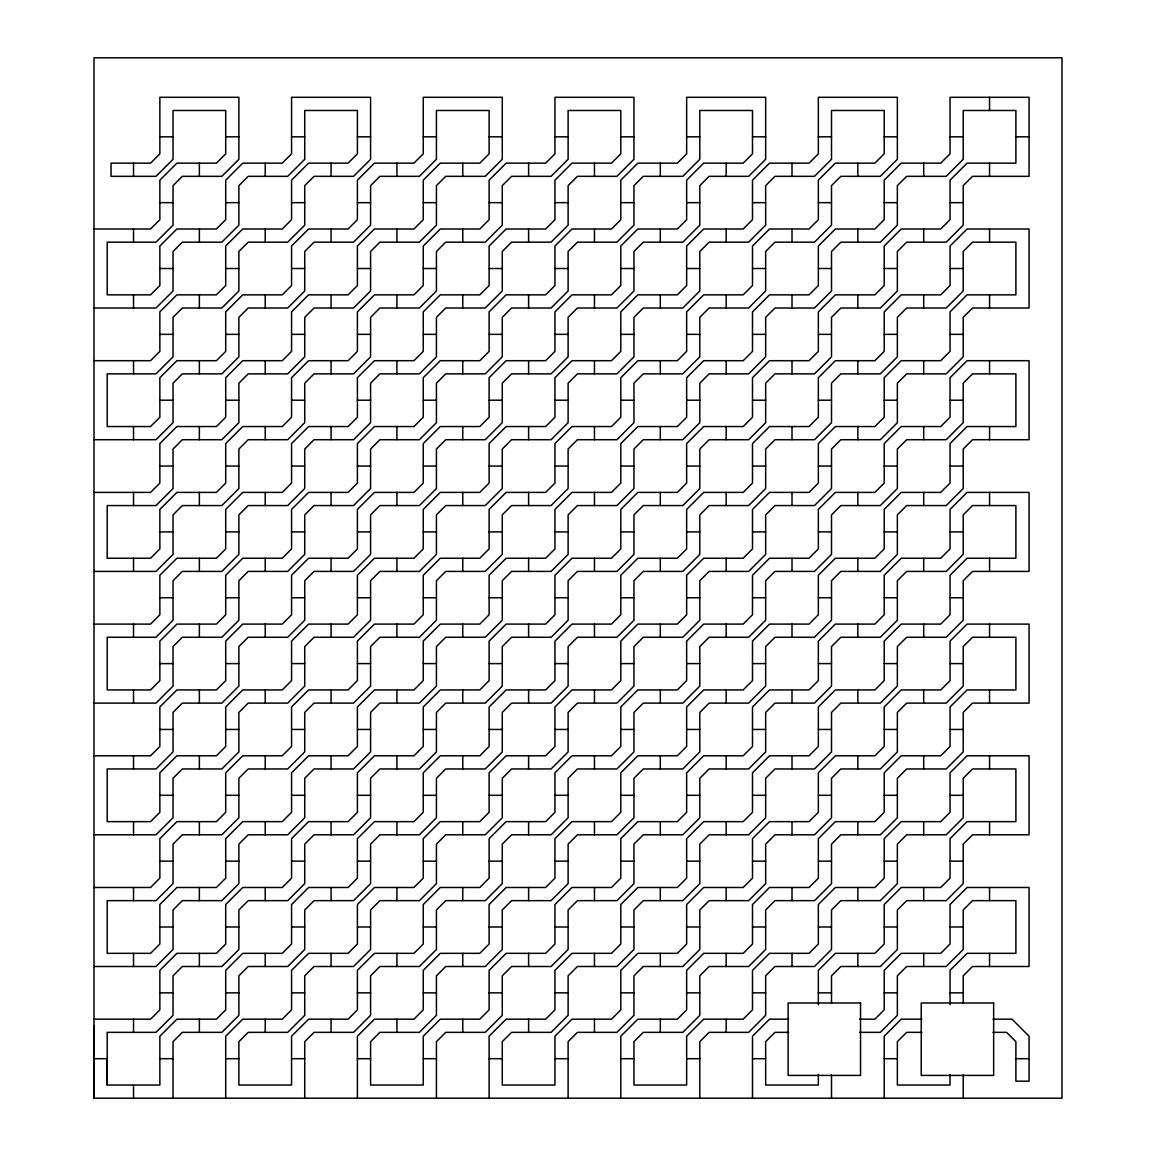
<?xml version="1.0" encoding="UTF-8"?>
<svg xmlns="http://www.w3.org/2000/svg" width="1156" height="1156" viewBox="0 0 1156 1156"><rect width="100%" height="100%" fill="white"/><g stroke="black" fill="none" stroke-linecap="round" stroke-linejoin="round"><path stroke-width="1.5" d="M94.012 1098.2L94.012 57.8L1061.988 57.8L1061.988 1098.2L94.012 1098.2L94.012 1025.762M831.511 1003.22L831.511 975.823L840.831 966.503L880.337 966.503L897.359 949.481L897.359 909.974L906.68 900.654L946.186 900.654L963.208 883.632L963.208 844.126L972.528 834.805L1029.057 834.805L1029.057 755.793L967.066 755.793L950.044 772.815L950.044 812.321L940.724 821.641L901.218 821.641L884.196 838.664L884.196 878.17L874.875 887.49L835.369 887.49L818.347 904.512L818.347 944.019L809.027 953.339L769.52 953.339L752.498 970.361L752.498 1009.867L743.178 1019.187L703.672 1019.187L686.65 1036.21L686.65 1085.036L633.965 1085.036L633.965 1041.657L643.285 1032.351L682.791 1032.351L699.814 1015.329L699.814 975.823L709.134 966.503L748.64 966.503L765.662 949.481L765.662 909.974L774.982 900.654L814.489 900.654L831.511 883.632L831.511 844.126L840.831 834.805L880.337 834.805L897.359 817.783L897.359 778.277L906.68 768.957L946.186 768.957L963.208 751.935L963.208 712.428L972.528 703.108L1029.057 703.108L1029.057 624.096L967.066 624.096L950.044 641.118L950.044 680.624L940.724 689.944L901.218 689.944L884.196 706.966L884.196 746.473L874.875 755.793L835.369 755.793L818.347 772.815L818.347 812.321L809.027 821.641L769.52 821.641L752.498 838.664L752.498 878.17L743.178 887.49L703.672 887.49L686.65 904.512L686.65 944.019L677.344 953.339L637.823 953.339L620.801 970.361L620.801 1009.867L611.495 1019.187L571.974 1019.187L554.952 1036.21L554.952 1085.036L502.268 1085.036L502.268 1041.657L511.588 1032.351L551.094 1032.351L568.116 1015.329L568.116 975.823L577.436 966.503L616.943 966.503L633.965 949.481L633.965 909.974L643.285 900.654L682.791 900.654L699.814 883.632L699.814 844.126L709.134 834.805L748.64 834.805L765.662 817.783L765.662 778.277L774.982 768.957L814.489 768.957L831.511 751.935L831.511 712.428L840.831 703.108L880.337 703.108L897.359 686.086L897.359 646.58L906.68 637.259L946.186 637.259L963.208 620.237L963.208 580.731L972.528 571.411L1029.057 571.411L1029.057 492.398L967.066 492.398L950.044 509.42L950.044 548.927L940.724 558.247L901.218 558.247L884.196 575.269L884.196 614.775L874.875 624.096L835.369 624.096L818.347 641.118L818.347 680.624L809.027 689.944L769.52 689.944L752.498 706.966L752.498 746.473L743.178 755.793L703.672 755.793L686.65 772.815L686.65 812.321L677.344 821.641L637.823 821.641L620.801 838.664L620.801 878.17L611.495 887.49L571.974 887.49L554.952 904.512L554.952 944.019L545.646 953.339L506.126 953.339L489.104 970.361L489.104 1009.867L479.798 1019.187L440.277 1019.187L423.255 1036.21L423.255 1085.036L370.585 1085.036L370.585 1041.657L379.89 1032.351L419.397 1032.351L436.433 1015.329L436.433 975.823L445.739 966.503L485.245 966.503L502.268 949.481L502.268 909.974L511.588 900.654L551.094 900.654L568.116 883.632L568.116 844.126L577.436 834.805L616.943 834.805L633.965 817.783L633.965 778.277L643.285 768.957L682.791 768.957L699.814 751.935L699.814 712.428L709.134 703.108L748.64 703.108L765.662 686.086L765.662 646.58L774.982 637.259L814.489 637.259L831.511 620.237L831.511 580.731L840.831 571.411L880.337 571.411L897.359 554.389L897.359 514.882L906.68 505.562L946.186 505.562L963.208 488.54L963.208 449.034L972.528 439.714L1029.057 439.714L1029.057 360.701L967.066 360.701L950.044 377.723L950.044 417.244L940.724 426.55L901.218 426.55L884.196 443.572L884.196 483.078L874.875 492.398L835.369 492.398L818.347 509.42L818.347 548.927L809.027 558.247L769.52 558.247L752.498 575.269L752.498 614.775L743.178 624.096L703.672 624.096L686.65 641.118L686.65 680.624L677.344 689.944L637.823 689.944L620.801 706.966L620.801 746.473L611.495 755.793L571.974 755.793L554.952 772.815L554.952 812.321L545.646 821.641L506.126 821.641L489.104 838.664L489.104 878.17L479.798 887.49L440.277 887.49L423.255 904.512L423.255 944.019L413.949 953.339L374.443 953.339L357.406 970.361L357.406 1009.867L348.101 1019.187L308.594 1019.187L291.558 1036.21L291.558 1085.036L238.887 1085.036L238.887 1041.657L248.193 1032.351L287.7 1032.351L304.736 1015.329L304.736 975.823L314.042 966.503L353.548 966.503L370.585 949.481L370.585 909.974L379.89 900.654L419.397 900.654L436.433 883.632L436.433 844.126L445.739 834.805L485.245 834.805L502.268 817.783L502.268 778.277L511.588 768.957L551.094 768.957L568.116 751.935L568.116 712.428L577.436 703.108L616.943 703.108L633.965 686.086L633.965 646.58L643.285 637.259L682.791 637.259L699.814 620.237L699.814 580.731L709.134 571.411L748.64 571.411L765.662 554.389L765.662 514.882L774.982 505.562L814.489 505.562L831.511 488.54L831.511 449.034L840.831 439.714L880.337 439.714L897.359 422.691L897.359 383.185L906.68 373.865L946.186 373.865L963.208 356.843L963.208 317.336L972.528 308.016L1029.057 308.016L1029.057 229.004L967.066 229.004L950.044 246.026L950.044 285.546L940.724 294.852L901.218 294.852L884.196 311.874L884.196 351.395L874.875 360.701L835.369 360.701L818.347 377.723L818.347 417.244L809.027 426.55L769.52 426.55L752.498 443.572L752.498 483.078L743.178 492.398L703.672 492.398L686.65 509.42L686.65 548.927L677.344 558.247L637.823 558.247L620.801 575.269L620.801 614.775L611.495 624.096L571.974 624.096L554.952 641.118L554.952 680.624L545.646 689.944L506.126 689.944L489.104 706.966L489.104 746.473L479.798 755.793L440.277 755.793L423.255 772.815L423.255 812.321L413.949 821.641L374.443 821.641L357.406 838.664L357.406 878.17L348.101 887.49L308.594 887.49L291.558 904.512L291.558 944.019L282.252 953.339L242.746 953.339L225.709 970.361L225.709 1009.867L216.403 1019.187L176.897 1019.187L159.86 1036.21L159.86 1085.036L107.19 1085.036L107.19 1058.694L94.012 1058.694M173.039 1098.2L173.039 1041.657L182.345 1032.351L221.851 1032.351L238.887 1015.329L238.887 975.823L248.193 966.503L287.7 966.503L304.736 949.481L304.736 909.974L314.042 900.654L353.548 900.654L370.585 883.632L370.585 844.126L379.89 834.805L419.397 834.805L436.433 817.783L436.433 778.277L445.739 768.957L485.245 768.957L502.268 751.935L502.268 712.428L511.588 703.108L551.094 703.108L568.116 686.086L568.116 646.58L577.436 637.259L616.943 637.259L633.965 620.237L633.965 580.731L643.285 571.411L682.791 571.411L699.814 554.389L699.814 514.882L709.134 505.562L748.64 505.562L765.662 488.54L765.662 449.034L774.982 439.714L814.489 439.714L831.511 422.691L831.511 383.185L840.831 373.865L880.337 373.865L897.359 356.843L897.359 317.336L906.68 308.016L946.186 308.016L963.208 290.994L963.208 251.488L972.528 242.168L1015.893 242.168L1015.893 294.852L967.066 294.852L950.044 311.874L950.044 351.395L940.724 360.701L901.218 360.701L884.196 377.723L884.196 417.244L874.875 426.55L835.369 426.55L818.347 443.572L818.347 483.078L809.027 492.398L769.52 492.398L752.498 509.42L752.498 548.927L743.178 558.247L703.672 558.247L686.65 575.269L686.65 614.775L677.344 624.096L637.823 624.096L620.801 641.118L620.801 680.624L611.495 689.944L571.974 689.944L554.952 706.966L554.952 746.473L545.646 755.793L506.126 755.793L489.104 772.815L489.104 812.321L479.798 821.641L440.277 821.641L423.255 838.664L423.255 878.17L413.949 887.49L374.443 887.49L357.406 904.512L357.406 944.019L348.101 953.339L308.594 953.339L291.558 970.361L291.558 1009.867L282.252 1019.187L242.746 1019.187L225.709 1036.21L225.709 1098.2M304.736 1098.2L304.736 1041.657L314.042 1032.351L353.548 1032.351L370.585 1015.329L370.585 975.823L379.89 966.503L419.397 966.503L436.433 949.481L436.433 909.974L445.739 900.654L485.245 900.654L502.268 883.632L502.268 844.126L511.588 834.805L551.094 834.805L568.116 817.783L568.116 778.277L577.436 768.957L616.943 768.957L633.965 751.935L633.965 712.428L643.285 703.108L682.791 703.108L699.814 686.086L699.814 646.58L709.134 637.259L748.64 637.259L765.662 620.237L765.662 580.731L774.982 571.411L814.489 571.411L831.511 554.389L831.511 514.882L840.831 505.562L880.337 505.562L897.359 488.54L897.359 449.034L906.68 439.714L946.186 439.714L963.208 422.691L963.208 383.185L972.528 373.865L1015.893 373.865L1015.893 426.55L967.066 426.55L950.044 443.572L950.044 483.078L940.724 492.398L901.218 492.398L884.196 509.42L884.196 548.927L874.875 558.247L835.369 558.247L818.347 575.269L818.347 614.775L809.027 624.096L769.52 624.096L752.498 641.118L752.498 680.624L743.178 689.944L703.672 689.944L686.65 706.966L686.65 746.473L677.344 755.793L637.823 755.793L620.801 772.815L620.801 812.321L611.495 821.641L571.974 821.641L554.952 838.664L554.952 878.17L545.646 887.49L506.126 887.49L489.104 904.512L489.104 944.019L479.798 953.339L440.277 953.339L423.255 970.361L423.255 1009.867L413.949 1019.187L374.443 1019.187L357.406 1036.21L357.406 1098.2M436.433 1098.2L436.433 1041.657L445.739 1032.351L485.245 1032.351L502.268 1015.329L502.268 975.823L511.588 966.503L551.094 966.503L568.116 949.481L568.116 909.974L577.436 900.654L616.943 900.654L633.965 883.632L633.965 844.126L643.285 834.805L682.791 834.805L699.814 817.783L699.814 778.277L709.134 768.957L748.64 768.957L765.662 751.935L765.662 712.428L774.982 703.108L814.489 703.108L831.511 686.086L831.511 646.58L840.831 637.259L880.337 637.259L897.359 620.237L897.359 580.731L906.68 571.411L946.186 571.411L963.208 554.389L963.208 514.882L972.528 505.562L1015.893 505.562L1015.893 558.247L967.066 558.247L950.044 575.269L950.044 614.775L940.724 624.096L901.218 624.096L884.196 641.118L884.196 680.624L874.875 689.944L835.369 689.944L818.347 706.966L818.347 746.473L809.027 755.793L769.52 755.793L752.498 772.815L752.498 812.321L743.178 821.641L703.672 821.641L686.65 838.664L686.65 878.17L677.344 887.49L637.823 887.49L620.801 904.512L620.801 944.019L611.495 953.339L571.974 953.339L554.952 970.361L554.952 1009.867L545.646 1019.187L506.126 1019.187L489.104 1036.21L489.104 1098.2M568.116 1098.2L568.116 1041.657L577.436 1032.351L616.943 1032.351L633.965 1015.329L633.965 975.823L643.285 966.503L682.791 966.503L699.814 949.481L699.814 909.974L709.134 900.654L748.64 900.654L765.662 883.632L765.662 844.126L774.982 834.805L814.489 834.805L831.511 817.783L831.511 778.277L840.831 768.957L880.337 768.957L897.359 751.935L897.359 712.428L906.68 703.108L946.186 703.108L963.208 686.086L963.208 646.58L972.528 637.259L1015.893 637.259L1015.893 689.944L967.066 689.944L950.044 706.966L950.044 746.473L940.724 755.793L901.218 755.793L884.196 772.815L884.196 812.321L874.875 821.641L835.369 821.641L818.347 838.664L818.347 878.17L809.027 887.49L769.52 887.49L752.498 904.512L752.498 944.019L743.178 953.339L703.672 953.339L686.65 970.361L686.65 1009.867L677.344 1019.187L637.823 1019.187L620.801 1036.21L620.801 1098.2M699.814 1098.2L699.814 1041.657L709.134 1032.351L748.64 1032.351L765.662 1015.329L765.662 975.823L774.982 966.503L814.489 966.503L831.511 949.481L831.511 909.974L840.831 900.654L880.337 900.654L897.359 883.632L897.359 844.126L906.68 834.805L946.186 834.805L963.208 817.783L963.208 778.277L972.528 768.957L1015.893 768.957L1015.893 821.641L967.066 821.641L950.044 838.664L950.044 878.17L940.724 887.49L901.218 887.49L884.196 904.512L884.196 944.019L874.875 953.339L835.369 953.339L818.347 970.361L818.347 1004.766M752.498 1098.2L752.498 1036.21L769.52 1019.187L788.551 1019.187M788.594 1032.351L774.982 1032.351L765.662 1041.657L765.662 1085.036L818.347 1085.036L818.347 1074.488M831.511 1098.2L831.511 1074.849M884.196 1098.2L884.196 1036.21L901.218 1019.187L921.968 1019.187M921.997 1032.351L906.68 1032.351L897.359 1041.657L897.359 1085.036L950.044 1085.036L950.044 1074.488M963.208 1098.2L963.208 1074.849M159.86 136.813L173.039 136.813M225.709 136.813L238.887 136.813M291.558 136.813L304.736 136.813M357.406 136.813L370.585 136.813M423.255 136.813L436.433 136.813M489.104 136.813L502.268 136.813M554.952 136.813L568.116 136.813M620.801 136.813L633.965 136.813M686.65 136.813L699.814 136.813M752.498 136.813L765.662 136.813M818.347 136.813L831.511 136.813M884.196 136.813L897.359 136.813M950.044 136.813L963.208 136.813M1015.893 136.813L1029.057 136.813M159.86 202.661L173.039 202.661M225.709 202.661L238.887 202.661M291.558 202.661L304.736 202.661M357.406 202.661L370.585 202.661M423.255 202.661L436.433 202.661M489.104 202.661L502.268 202.661M554.952 202.661L568.116 202.661M620.801 202.661L633.965 202.661M686.65 202.661L699.814 202.661M752.498 202.661L765.662 202.661M818.347 202.661L831.511 202.661M884.196 202.661L897.359 202.661M950.044 202.661L963.208 202.661M94.012 229.004L150.555 229.004L159.86 219.698L159.86 180.177L176.897 163.155L216.403 163.155L225.709 153.849L225.709 110.485L173.039 110.485L173.039 159.297L156.002 176.333L111.048 176.333L111.048 163.155L150.555 163.155L159.86 153.849L159.86 97.306L238.887 97.306L238.887 159.297L221.851 176.333L182.345 176.333L173.039 185.639L173.039 225.145L156.002 242.168L107.19 242.168L107.19 294.852L150.555 294.852L159.86 285.546L159.86 246.026L176.897 229.004L216.403 229.004L225.709 219.698L225.709 180.177L242.746 163.155L282.252 163.155L291.558 153.849L291.558 97.306L370.585 97.306L370.585 159.297L353.548 176.333L314.042 176.333L304.736 185.639L304.736 225.145L287.7 242.168L248.193 242.168L238.887 251.488L238.887 290.994L221.851 308.016L182.345 308.016L173.039 317.336L173.039 356.843L156.002 373.865L107.19 373.865L107.19 426.55L150.555 426.55L159.86 417.244L159.86 377.723L176.897 360.701L216.403 360.701L225.709 351.395L225.709 311.874L242.746 294.852L282.252 294.852L291.558 285.546L291.558 246.026L308.594 229.004L348.101 229.004L357.406 219.698L357.406 180.177L374.443 163.155L413.949 163.155L423.255 153.849L423.255 97.306L502.268 97.306L502.268 159.297L485.245 176.333L445.739 176.333L436.433 185.639L436.433 225.145L419.397 242.168L379.89 242.168L370.585 251.488L370.585 290.994L353.548 308.016L314.042 308.016L304.736 317.336L304.736 356.843L287.7 373.865L248.193 373.865L238.887 383.185L238.887 422.691L221.851 439.714L182.345 439.714L173.039 449.034L173.039 488.54L156.002 505.562L107.19 505.562L107.19 558.247L150.555 558.247L159.86 548.927L159.86 509.42L176.897 492.398L216.403 492.398L225.709 483.078L225.709 443.572L242.746 426.55L282.252 426.55L291.558 417.244L291.558 377.723L308.594 360.701L348.101 360.701L357.406 351.395L357.406 311.874L374.443 294.852L413.949 294.852L423.255 285.546L423.255 246.026L440.277 229.004L479.798 229.004L489.104 219.698L489.104 180.177L506.126 163.155L545.646 163.155L554.952 153.849L554.952 97.306L633.965 97.306L633.965 159.297L616.943 176.333L577.436 176.333L568.116 185.639L568.116 225.145L551.094 242.168L511.588 242.168L502.268 251.488L502.268 290.994L485.245 308.016L445.739 308.016L436.433 317.336L436.433 356.843L419.397 373.865L379.89 373.865L370.585 383.185L370.585 422.691L353.548 439.714L314.042 439.714L304.736 449.034L304.736 488.54L287.7 505.562L248.193 505.562L238.887 514.882L238.887 554.389L221.851 571.411L182.345 571.411L173.039 580.731L173.039 620.237L156.002 637.259L107.19 637.259L107.19 689.944L150.555 689.944L159.86 680.624L159.86 641.118L176.897 624.096L216.403 624.096L225.709 614.775L225.709 575.269L242.746 558.247L282.252 558.247L291.558 548.927L291.558 509.42L308.594 492.398L348.101 492.398L357.406 483.078L357.406 443.572L374.443 426.55L413.949 426.55L423.255 417.244L423.255 377.723L440.277 360.701L479.798 360.701L489.104 351.395L489.104 311.874L506.126 294.852L545.646 294.852L554.952 285.546L554.952 246.026L571.974 229.004L611.495 229.004L620.801 219.698L620.801 180.177L637.823 163.155L677.344 163.155L686.65 153.849L686.65 97.306L765.662 97.306L765.662 159.297L748.64 176.333L709.134 176.333L699.814 185.639L699.814 225.145L682.791 242.168L643.285 242.168L633.965 251.488L633.965 290.994L616.943 308.016L577.436 308.016L568.116 317.336L568.116 356.843L551.094 373.865L511.588 373.865L502.268 383.185L502.268 422.691L485.245 439.714L445.739 439.714L436.433 449.034L436.433 488.54L419.397 505.562L379.89 505.562L370.585 514.882L370.585 554.389L353.548 571.411L314.042 571.411L304.736 580.731L304.736 620.237L287.7 637.259L248.193 637.259L238.887 646.58L238.887 686.086L221.851 703.108L182.345 703.108L173.039 712.428L173.039 751.935L156.002 768.957L107.19 768.957L107.19 821.641L150.555 821.641L159.86 812.321L159.86 772.815L176.897 755.793L216.403 755.793L225.709 746.473L225.709 706.966L242.746 689.944L282.252 689.944L291.558 680.624L291.558 641.118L308.594 624.096L348.101 624.096L357.406 614.775L357.406 575.269L374.443 558.247L413.949 558.247L423.255 548.927L423.255 509.42L440.277 492.398L479.798 492.398L489.104 483.078L489.104 443.572L506.126 426.55L545.646 426.55L554.952 417.244L554.952 377.723L571.974 360.701L611.495 360.701L620.801 351.395L620.801 311.874L637.823 294.852L677.344 294.852L686.65 285.546L686.65 246.026L703.672 229.004L743.178 229.004L752.498 219.698L752.498 180.177L769.52 163.155L809.027 163.155L818.347 153.849L818.347 97.306L897.359 97.306L897.359 159.297L880.337 176.333L840.831 176.333L831.511 185.639L831.511 225.145L814.489 242.168L774.982 242.168L765.662 251.488L765.662 290.994L748.64 308.016L709.134 308.016L699.814 317.336L699.814 356.843L682.791 373.865L643.285 373.865L633.965 383.185L633.965 422.691L616.943 439.714L577.436 439.714L568.116 449.034L568.116 488.54L551.094 505.562L511.588 505.562L502.268 514.882L502.268 554.389L485.245 571.411L445.739 571.411L436.433 580.731L436.433 620.237L419.397 637.259L379.89 637.259L370.585 646.58L370.585 686.086L353.548 703.108L314.042 703.108L304.736 712.428L304.736 751.935L287.7 768.957L248.193 768.957L238.887 778.277L238.887 817.783L221.851 834.805L182.345 834.805L173.039 844.126L173.039 883.632L156.002 900.654L107.19 900.654L107.19 953.339L150.555 953.339L159.86 944.019L159.86 904.512L176.897 887.49L216.403 887.49L225.709 878.17L225.709 838.664L242.746 821.641L282.252 821.641L291.558 812.321L291.558 772.815L308.594 755.793L348.101 755.793L357.406 746.473L357.406 706.966L374.443 689.944L413.949 689.944L423.255 680.624L423.255 641.118L440.277 624.096L479.798 624.096L489.104 614.775L489.104 575.269L506.126 558.247L545.646 558.247L554.952 548.927L554.952 509.42L571.974 492.398L611.495 492.398L620.801 483.078L620.801 443.572L637.823 426.55L677.344 426.55L686.65 417.244L686.65 377.723L703.672 360.701L743.178 360.701L752.498 351.395L752.498 311.874L769.52 294.852L809.027 294.852L818.347 285.546L818.347 246.026L835.369 229.004L874.875 229.004L884.196 219.698L884.196 180.177L901.218 163.155L940.724 163.155L950.044 153.849L950.044 97.306L1029.057 97.306L1029.057 176.333L972.528 176.333L963.208 185.639L963.208 225.145L946.186 242.168L906.68 242.168L897.359 251.488L897.359 290.994L880.337 308.016L840.831 308.016L831.511 317.336L831.511 356.843L814.489 373.865L774.982 373.865L765.662 383.185L765.662 422.691L748.64 439.714L709.134 439.714L699.814 449.034L699.814 488.54L682.791 505.562L643.285 505.562L633.965 514.882L633.965 554.389L616.943 571.411L577.436 571.411L568.116 580.731L568.116 620.237L551.094 637.259L511.588 637.259L502.268 646.58L502.268 686.086L485.245 703.108L445.739 703.108L436.433 712.428L436.433 751.935L419.397 768.957L379.89 768.957L370.585 778.277L370.585 817.783L353.548 834.805L314.042 834.805L304.736 844.126L304.736 883.632L287.7 900.654L248.193 900.654L238.887 909.974L238.887 949.481L221.851 966.503L182.345 966.503L173.039 975.823L173.039 1015.329L156.002 1032.351L107.19 1032.351L107.19 1085.036M159.86 268.51L173.039 268.51M225.709 268.51L238.887 268.51M291.558 268.51L304.736 268.51M357.406 268.51L370.585 268.51M423.255 268.51L436.433 268.51M489.104 268.51L502.268 268.51M554.952 268.51L568.116 268.51M620.801 268.51L633.965 268.51M686.65 268.51L699.814 268.51M752.498 268.51L765.662 268.51M818.347 268.51L831.511 268.51M884.196 268.51L897.359 268.51M950.044 268.51L963.208 268.51M94.012 308.016L156.002 308.016L173.039 290.994L173.039 251.488L182.345 242.168L221.851 242.168L238.887 225.145L238.887 185.639L248.193 176.333L287.7 176.333L304.736 159.297L304.736 110.485L357.406 110.485L357.406 153.849L348.101 163.155L308.594 163.155L291.558 180.177L291.558 219.698L282.252 229.004L242.746 229.004L225.709 246.026L225.709 285.546L216.403 294.852L176.897 294.852L159.86 311.874L159.86 351.395L150.555 360.701L94.012 360.701M159.86 334.359L173.039 334.359M225.709 334.359L238.887 334.359M291.558 334.359L304.736 334.359M357.406 334.359L370.585 334.359M423.255 334.359L436.433 334.359M489.104 334.359L502.268 334.359M554.952 334.359L568.116 334.359M620.801 334.359L633.965 334.359M686.65 334.359L699.814 334.359M752.498 334.359L765.662 334.359M818.347 334.359L831.511 334.359M884.196 334.359L897.359 334.359M950.044 334.359L963.208 334.359M159.86 400.207L173.039 400.207M225.709 400.207L238.887 400.207M291.558 400.207L304.736 400.207M357.406 400.207L370.585 400.207M423.255 400.207L436.433 400.207M489.104 400.207L502.268 400.207M554.952 400.207L568.116 400.207M620.801 400.207L633.965 400.207M686.65 400.207L699.814 400.207M752.498 400.207L765.662 400.207M818.347 400.207L831.511 400.207M884.196 400.207L897.359 400.207M950.044 400.207L963.208 400.207M94.012 439.714L156.002 439.714L173.039 422.691L173.039 383.185L182.345 373.865L221.851 373.865L238.887 356.843L238.887 317.336L248.193 308.016L287.7 308.016L304.736 290.994L304.736 251.488L314.042 242.168L353.548 242.168L370.585 225.145L370.585 185.639L379.89 176.333L419.397 176.333L436.433 159.297L436.433 110.485L489.104 110.485L489.104 153.849L479.798 163.155L440.277 163.155L423.255 180.177L423.255 219.698L413.949 229.004L374.443 229.004L357.406 246.026L357.406 285.546L348.101 294.852L308.594 294.852L291.558 311.874L291.558 351.395L282.252 360.701L242.746 360.701L225.709 377.723L225.709 417.244L216.403 426.55L176.897 426.55L159.86 443.572L159.86 483.078L150.555 492.398L94.012 492.398M159.86 466.056L173.039 466.056M225.709 466.056L238.887 466.056M291.558 466.056L304.736 466.056M357.406 466.056L370.585 466.056M423.255 466.056L436.433 466.056M489.104 466.056L502.268 466.056M554.952 466.056L568.116 466.056M620.801 466.056L633.965 466.056M686.65 466.056L699.814 466.056M752.498 466.056L765.662 466.056M818.347 466.056L831.511 466.056M884.196 466.056L897.359 466.056M950.044 466.056L963.208 466.056M159.86 531.905L173.039 531.905M225.709 531.905L238.887 531.905M291.558 531.905L304.736 531.905M357.406 531.905L370.585 531.905M423.255 531.905L436.433 531.905M489.104 531.905L502.268 531.905M554.952 531.905L568.116 531.905M620.801 531.905L633.965 531.905M686.65 531.905L699.814 531.905M752.498 531.905L765.662 531.905M818.347 531.905L831.511 531.905M884.196 531.905L897.359 531.905M950.044 531.905L963.208 531.905M94.012 571.411L156.002 571.411L173.039 554.389L173.039 514.882L182.345 505.562L221.851 505.562L238.887 488.54L238.887 449.034L248.193 439.714L287.7 439.714L304.736 422.691L304.736 383.185L314.042 373.865L353.548 373.865L370.585 356.843L370.585 317.336L379.89 308.016L419.397 308.016L436.433 290.994L436.433 251.488L445.739 242.168L485.245 242.168L502.268 225.145L502.268 185.639L511.588 176.333L551.094 176.333L568.116 159.297L568.116 110.485L620.801 110.485L620.801 153.849L611.495 163.155L571.974 163.155L554.952 180.177L554.952 219.698L545.646 229.004L506.126 229.004L489.104 246.026L489.104 285.546L479.798 294.852L440.277 294.852L423.255 311.874L423.255 351.395L413.949 360.701L374.443 360.701L357.406 377.723L357.406 417.244L348.101 426.55L308.594 426.55L291.558 443.572L291.558 483.078L282.252 492.398L242.746 492.398L225.709 509.42L225.709 548.927L216.403 558.247L176.897 558.247L159.86 575.269L159.86 614.775L150.555 624.096L94.012 624.096M159.86 597.753L173.039 597.753M225.709 597.753L238.887 597.753M291.558 597.753L304.736 597.753M357.406 597.753L370.585 597.753M423.255 597.753L436.433 597.753M489.104 597.753L502.268 597.753M554.952 597.753L568.116 597.753M620.801 597.753L633.965 597.753M686.65 597.753L699.814 597.753M752.498 597.753L765.662 597.753M818.347 597.753L831.511 597.753M884.196 597.753L897.359 597.753M950.044 597.753L963.208 597.753M159.86 663.602L173.039 663.602M225.709 663.602L238.887 663.602M291.558 663.602L304.736 663.602M357.406 663.602L370.585 663.602M423.255 663.602L436.433 663.602M489.104 663.602L502.268 663.602M554.952 663.602L568.116 663.602M620.801 663.602L633.965 663.602M686.65 663.602L699.814 663.602M752.498 663.602L765.662 663.602M818.347 663.602L831.511 663.602M884.196 663.602L897.359 663.602M950.044 663.602L963.208 663.602M94.012 703.108L156.002 703.108L173.039 686.086L173.039 646.58L182.345 637.259L221.851 637.259L238.887 620.237L238.887 580.731L248.193 571.411L287.7 571.411L304.736 554.389L304.736 514.882L314.042 505.562L353.548 505.562L370.585 488.54L370.585 449.034L379.89 439.714L419.397 439.714L436.433 422.691L436.433 383.185L445.739 373.865L485.245 373.865L502.268 356.843L502.268 317.336L511.588 308.016L551.094 308.016L568.116 290.994L568.116 251.488L577.436 242.168L616.943 242.168L633.965 225.145L633.965 185.639L643.285 176.333L682.791 176.333L699.814 159.297L699.814 110.485L752.498 110.485L752.498 153.849L743.178 163.155L703.672 163.155L686.65 180.177L686.65 219.698L677.344 229.004L637.823 229.004L620.801 246.026L620.801 285.546L611.495 294.852L571.974 294.852L554.952 311.874L554.952 351.395L545.646 360.701L506.126 360.701L489.104 377.723L489.104 417.244L479.798 426.55L440.277 426.55L423.255 443.572L423.255 483.078L413.949 492.398L374.443 492.398L357.406 509.42L357.406 548.927L348.101 558.247L308.594 558.247L291.558 575.269L291.558 614.775L282.252 624.096L242.746 624.096L225.709 641.118L225.709 680.624L216.403 689.944L176.897 689.944L159.86 706.966L159.86 746.473L150.555 755.793L94.012 755.793M159.86 729.45L173.039 729.45M225.709 729.45L238.887 729.45M291.558 729.45L304.736 729.45M357.406 729.45L370.585 729.45M423.255 729.45L436.433 729.45M489.104 729.45L502.268 729.45M554.952 729.45L568.116 729.45M620.801 729.45L633.965 729.45M686.65 729.45L699.814 729.45M752.498 729.45L765.662 729.45M818.347 729.45L831.511 729.45M884.196 729.45L897.359 729.45M950.044 729.45L963.208 729.45M159.86 795.299L173.039 795.299M225.709 795.299L238.887 795.299M291.558 795.299L304.736 795.299M357.406 795.299L370.585 795.299M423.255 795.299L436.433 795.299M489.104 795.299L502.268 795.299M554.952 795.299L568.116 795.299M620.801 795.299L633.965 795.299M686.65 795.299L699.814 795.299M752.498 795.299L765.662 795.299M818.347 795.299L831.511 795.299M884.196 795.299L897.359 795.299M950.044 795.299L963.208 795.299M94.012 834.805L156.002 834.805L173.039 817.783L173.039 778.277L182.345 768.957L221.851 768.957L238.887 751.935L238.887 712.428L248.193 703.108L287.7 703.108L304.736 686.086L304.736 646.58L314.042 637.259L353.548 637.259L370.585 620.237L370.585 580.731L379.89 571.411L419.397 571.411L436.433 554.389L436.433 514.882L445.739 505.562L485.245 505.562L502.268 488.54L502.268 449.034L511.588 439.714L551.094 439.714L568.116 422.691L568.116 383.185L577.436 373.865L616.943 373.865L633.965 356.843L633.965 317.336L643.285 308.016L682.791 308.016L699.814 290.994L699.814 251.488L709.134 242.168L748.64 242.168L765.662 225.145L765.662 185.639L774.982 176.333L814.489 176.333L831.511 159.297L831.511 110.485L884.196 110.485L884.196 153.849L874.875 163.155L835.369 163.155L818.347 180.177L818.347 219.698L809.027 229.004L769.52 229.004L752.498 246.026L752.498 285.546L743.178 294.852L703.672 294.852L686.65 311.874L686.65 351.395L677.344 360.701L637.823 360.701L620.801 377.723L620.801 417.244L611.495 426.55L571.974 426.55L554.952 443.572L554.952 483.078L545.646 492.398L506.126 492.398L489.104 509.42L489.104 548.927L479.798 558.247L440.277 558.247L423.255 575.269L423.255 614.775L413.949 624.096L374.443 624.096L357.406 641.118L357.406 680.624L348.101 689.944L308.594 689.944L291.558 706.966L291.558 746.473L282.252 755.793L242.746 755.793L225.709 772.815L225.709 812.321L216.403 821.641L176.897 821.641L159.86 838.664L159.86 878.17L150.555 887.49L94.012 887.49M159.86 861.148L173.039 861.148M225.709 861.148L238.887 861.148M291.558 861.148L304.736 861.148M357.406 861.148L370.585 861.148M423.255 861.148L436.433 861.148M489.104 861.148L502.268 861.148M554.952 861.148L568.116 861.148M620.801 861.148L633.965 861.148M686.65 861.148L699.814 861.148M752.498 861.148L765.662 861.148M818.347 861.148L831.511 861.148M884.196 861.148L897.359 861.148M950.044 861.148L963.208 861.148M159.86 926.996L173.039 926.996M225.709 926.996L238.887 926.996M291.558 926.996L304.736 926.996M357.406 926.996L370.585 926.996M423.255 926.996L436.433 926.996M489.104 926.996L502.268 926.996M554.952 926.996L568.116 926.996M620.801 926.996L633.965 926.996M686.65 926.996L699.814 926.996M752.498 926.996L765.662 926.996M818.347 926.996L831.511 926.996M884.196 926.996L897.359 926.996M950.044 926.996L963.208 926.996M94.012 966.503L156.002 966.503L173.039 949.481L173.039 909.974L182.345 900.654L221.851 900.654L238.887 883.632L238.887 844.126L248.193 834.805L287.7 834.805L304.736 817.783L304.736 778.277L314.042 768.957L353.548 768.957L370.585 751.935L370.585 712.428L379.89 703.108L419.397 703.108L436.433 686.086L436.433 646.58L445.739 637.259L485.245 637.259L502.268 620.237L502.268 580.731L511.588 571.411L551.094 571.411L568.116 554.389L568.116 514.882L577.436 505.562L616.943 505.562L633.965 488.54L633.965 449.034L643.285 439.714L682.791 439.714L699.814 422.691L699.814 383.185L709.134 373.865L748.64 373.865L765.662 356.843L765.662 317.336L774.982 308.016L814.489 308.016L831.511 290.994L831.511 251.488L840.831 242.168L880.337 242.168L897.359 225.145L897.359 185.639L906.68 176.333L946.186 176.333L963.208 159.297L963.208 110.485L1015.893 110.485L1015.893 163.155L967.066 163.155L950.044 180.177L950.044 219.698L940.724 229.004L901.218 229.004L884.196 246.026L884.196 285.546L874.875 294.852L835.369 294.852L818.347 311.874L818.347 351.395L809.027 360.701L769.52 360.701L752.498 377.723L752.498 417.244L743.178 426.55L703.672 426.55L686.65 443.572L686.65 483.078L677.344 492.398L637.823 492.398L620.801 509.42L620.801 548.927L611.495 558.247L571.974 558.247L554.952 575.269L554.952 614.775L545.646 624.096L506.126 624.096L489.104 641.118L489.104 680.624L479.798 689.944L440.277 689.944L423.255 706.966L423.255 746.473L413.949 755.793L374.443 755.793L357.406 772.815L357.406 812.321L348.101 821.641L308.594 821.641L291.558 838.664L291.558 878.17L282.252 887.49L242.746 887.49L225.709 904.512L225.709 944.019L216.403 953.339L176.897 953.339L159.86 970.361L159.86 1009.867L150.555 1019.187L94.012 1019.187M159.86 992.845L173.039 992.845M225.709 992.845L238.887 992.845M291.558 992.845L304.736 992.845M357.406 992.845L370.585 992.845M423.255 992.845L436.433 992.845M489.104 992.845L502.268 992.845M554.952 992.845L568.116 992.845M620.801 992.845L633.965 992.845M686.65 992.845L699.814 992.845M752.498 992.845L765.662 992.845M818.347 992.845L831.511 992.845M884.196 992.845L897.359 992.845M950.044 992.845L963.208 992.845M859.558 1019.187L874.875 1019.187L884.196 1009.867L884.196 970.361L901.218 953.339L940.724 953.339L950.044 944.019L950.044 904.512L967.066 887.49L1029.057 887.49L1029.057 966.503L972.528 966.503L963.208 975.823L963.208 1003.22M993.004 1019.187L1012.035 1019.187L1029.057 1036.21L1029.057 1081.178L1015.893 1081.178L1015.893 1041.657L1006.573 1032.351L992.961 1032.351M859.587 1032.351L880.337 1032.351L897.359 1015.329L897.359 975.823L906.68 966.503L946.186 966.503L963.208 949.481L963.208 909.974L972.528 900.654L1015.893 900.654L1015.893 953.339L967.066 953.339L950.044 970.361L950.044 1004.766M159.86 1058.694L173.039 1058.694M225.709 1058.694L238.887 1058.694M291.558 1058.694L304.736 1058.694M357.406 1058.694L370.585 1058.694M423.255 1058.694L436.433 1058.694M489.104 1058.694L502.268 1058.694M554.952 1058.694L568.116 1058.694M620.801 1058.694L633.965 1058.694M686.65 1058.694L699.814 1058.694M752.498 1058.694L765.662 1058.694M884.196 1058.694L897.359 1058.694M1015.893 1058.694L1029.057 1058.694M989.55 97.306L989.55 110.485M989.55 163.155L989.55 176.333M989.55 229.004L989.55 242.168M989.55 294.852L989.55 308.016M989.55 360.701L989.55 373.865M989.55 426.55L989.55 439.714M989.55 492.398L989.55 505.562M989.55 558.247L989.55 571.411M989.55 624.096L989.55 637.259M989.55 689.944L989.55 703.108M989.55 755.793L989.55 768.957M989.55 821.641L989.55 834.805M989.55 887.49L989.55 900.654M989.55 953.339L989.55 966.503M923.702 163.155L923.702 176.333M923.702 229.004L923.702 242.168M923.702 294.852L923.702 308.016M923.702 360.701L923.702 373.865M923.702 426.55L923.702 439.714M923.702 492.398L923.702 505.562M923.702 558.247L923.702 571.411M923.702 624.096L923.702 637.259M923.702 689.944L923.702 703.108M923.702 755.793L923.702 768.957M923.702 821.641L923.702 834.805M923.702 887.49L923.702 900.654M923.702 953.339L923.702 966.503M857.853 163.155L857.853 176.333M857.853 229.004L857.853 242.168M857.853 294.852L857.853 308.016M857.853 360.701L857.853 373.865M857.853 426.55L857.853 439.714M857.853 492.398L857.853 505.562M857.853 558.247L857.853 571.411M857.853 624.096L857.853 637.259M857.853 689.944L857.853 703.108M857.853 755.793L857.853 768.957M857.853 821.641L857.853 834.805M857.853 887.49L857.853 900.654M857.853 953.339L857.853 966.503M792.005 163.155L792.005 176.333M792.005 229.004L792.005 242.168M792.005 294.852L792.005 308.016M792.005 360.701L792.005 373.865M792.005 426.55L792.005 439.714M792.005 492.398L792.005 505.562M792.005 558.247L792.005 571.411M792.005 624.096L792.005 637.259M792.005 689.944L792.005 703.108M792.005 755.793L792.005 768.957M792.005 821.641L792.005 834.805M792.005 887.49L792.005 900.654M792.005 953.339L792.005 966.503M726.156 163.155L726.156 176.333M726.156 229.004L726.156 242.168M726.156 294.852L726.156 308.016M726.156 360.701L726.156 373.865M726.156 426.55L726.156 439.714M726.156 492.398L726.156 505.562M726.156 558.247L726.156 571.411M726.156 624.096L726.156 637.259M726.156 689.944L726.156 703.108M726.156 755.793L726.156 768.957M726.156 821.641L726.156 834.805M726.156 887.49L726.156 900.654M726.156 953.339L726.156 966.503M726.156 1019.187L726.156 1032.351M660.307 163.155L660.307 176.333M660.307 229.004L660.307 242.168M660.307 294.852L660.307 308.016M660.307 360.701L660.307 373.865M660.307 426.55L660.307 439.714M660.307 492.398L660.307 505.562M660.307 558.247L660.307 571.411M660.307 624.096L660.307 637.259M660.307 689.944L660.307 703.108M660.307 755.793L660.307 768.957M660.307 821.641L660.307 834.805M660.307 887.49L660.307 900.654M660.307 953.339L660.307 966.503M660.307 1019.187L660.307 1032.351M594.459 163.155L594.459 176.333M594.459 229.004L594.459 242.168M594.459 294.852L594.459 308.016M594.459 360.701L594.459 373.865M594.459 426.55L594.459 439.714M594.459 492.398L594.459 505.562M594.459 558.247L594.459 571.411M594.459 624.096L594.459 637.259M594.459 689.944L594.459 703.108M594.459 755.793L594.459 768.957M594.459 821.641L594.459 834.805M594.459 887.49L594.459 900.654M594.459 953.339L594.459 966.503M594.459 1019.187L594.459 1032.351M528.61 163.155L528.61 176.333M528.61 229.004L528.61 242.168M528.61 294.852L528.61 308.016M528.61 360.701L528.61 373.865M528.61 426.55L528.61 439.714M528.61 492.398L528.61 505.562M528.61 558.247L528.61 571.411M528.61 624.096L528.61 637.259M528.61 689.944L528.61 703.108M528.61 755.793L528.61 768.957M528.61 821.641L528.61 834.805M528.61 887.49L528.61 900.654M528.61 953.339L528.61 966.503M528.61 1019.187L528.61 1032.351M462.761 163.155L462.761 176.333M462.761 229.004L462.761 242.168M462.761 294.852L462.761 308.016M462.761 360.701L462.761 373.865M462.761 426.55L462.761 439.714M462.761 492.398L462.761 505.562M462.761 558.247L462.761 571.411M462.761 624.096L462.761 637.259M462.761 689.944L462.761 703.108M462.761 755.793L462.761 768.957M462.761 821.641L462.761 834.805M462.761 887.49L462.761 900.654M462.761 953.339L462.761 966.503M462.761 1019.187L462.761 1032.351M396.913 163.155L396.913 176.333M396.913 229.004L396.913 242.168M396.913 294.852L396.913 308.016M396.913 360.701L396.913 373.865M396.913 426.55L396.913 439.714M396.913 492.398L396.913 505.562M396.913 558.247L396.913 571.411M396.913 624.096L396.913 637.259M396.913 689.944L396.913 703.108M396.913 755.793L396.913 768.957M396.913 821.641L396.913 834.805M396.913 887.49L396.913 900.654M396.913 953.339L396.913 966.503M396.913 1019.187L396.913 1032.351M331.064 163.155L331.064 176.333M331.064 229.004L331.064 242.168M331.064 294.852L331.064 308.016M331.064 360.701L331.064 373.865M331.064 426.55L331.064 439.714M331.064 492.398L331.064 505.562M331.064 558.247L331.064 571.411M331.064 624.096L331.064 637.259M331.064 689.944L331.064 703.108M331.064 755.793L331.064 768.957M331.064 821.641L331.064 834.805M331.064 887.49L331.064 900.654M331.064 953.339L331.064 966.503M331.064 1019.187L331.064 1032.351M265.215 163.155L265.215 176.333M265.215 229.004L265.215 242.168M265.215 294.852L265.215 308.016M265.215 360.701L265.215 373.865M265.215 426.55L265.215 439.714M265.215 492.398L265.215 505.562M265.215 558.247L265.215 571.411M265.215 624.096L265.215 637.259M265.215 689.944L265.215 703.108M265.215 755.793L265.215 768.957M265.215 821.641L265.215 834.805M265.215 887.49L265.215 900.654M265.215 953.339L265.215 966.503M265.215 1019.187L265.215 1032.351M199.367 163.155L199.367 176.333M199.367 229.004L199.367 242.168M199.367 294.852L199.367 308.016M199.367 360.701L199.367 373.865M199.367 426.55L199.367 439.714M199.367 492.398L199.367 505.562M199.367 558.247L199.367 571.411M199.367 624.096L199.367 637.259M199.367 689.944L199.367 703.108M199.367 755.793L199.367 768.957M199.367 821.641L199.367 834.805M199.367 887.49L199.367 900.654M199.367 953.339L199.367 966.503M199.367 1019.187L199.367 1032.351M133.532 163.155L133.532 176.333M133.532 229.004L133.532 242.168M133.532 294.852L133.532 308.016M133.532 360.701L133.532 373.865M133.532 426.55L133.532 439.714M133.532 492.398L133.532 505.562M133.532 558.247L133.532 571.411M133.532 624.096L133.532 637.259M133.532 689.944L133.532 703.108M133.532 755.793L133.532 768.957M133.532 821.641L133.532 834.805M133.532 887.49L133.532 900.654M133.532 953.339L133.532 966.503M133.532 1019.187L133.532 1032.351M133.532 1085.036L133.532 1098.2M860.541 1002.989L788.103 1002.989L788.103 1075.412L860.541 1075.412L860.541 1002.989M993.654 1002.989L921.231 1002.989L921.231 1075.412L993.654 1075.412L993.654 1002.989"/></g></svg>
